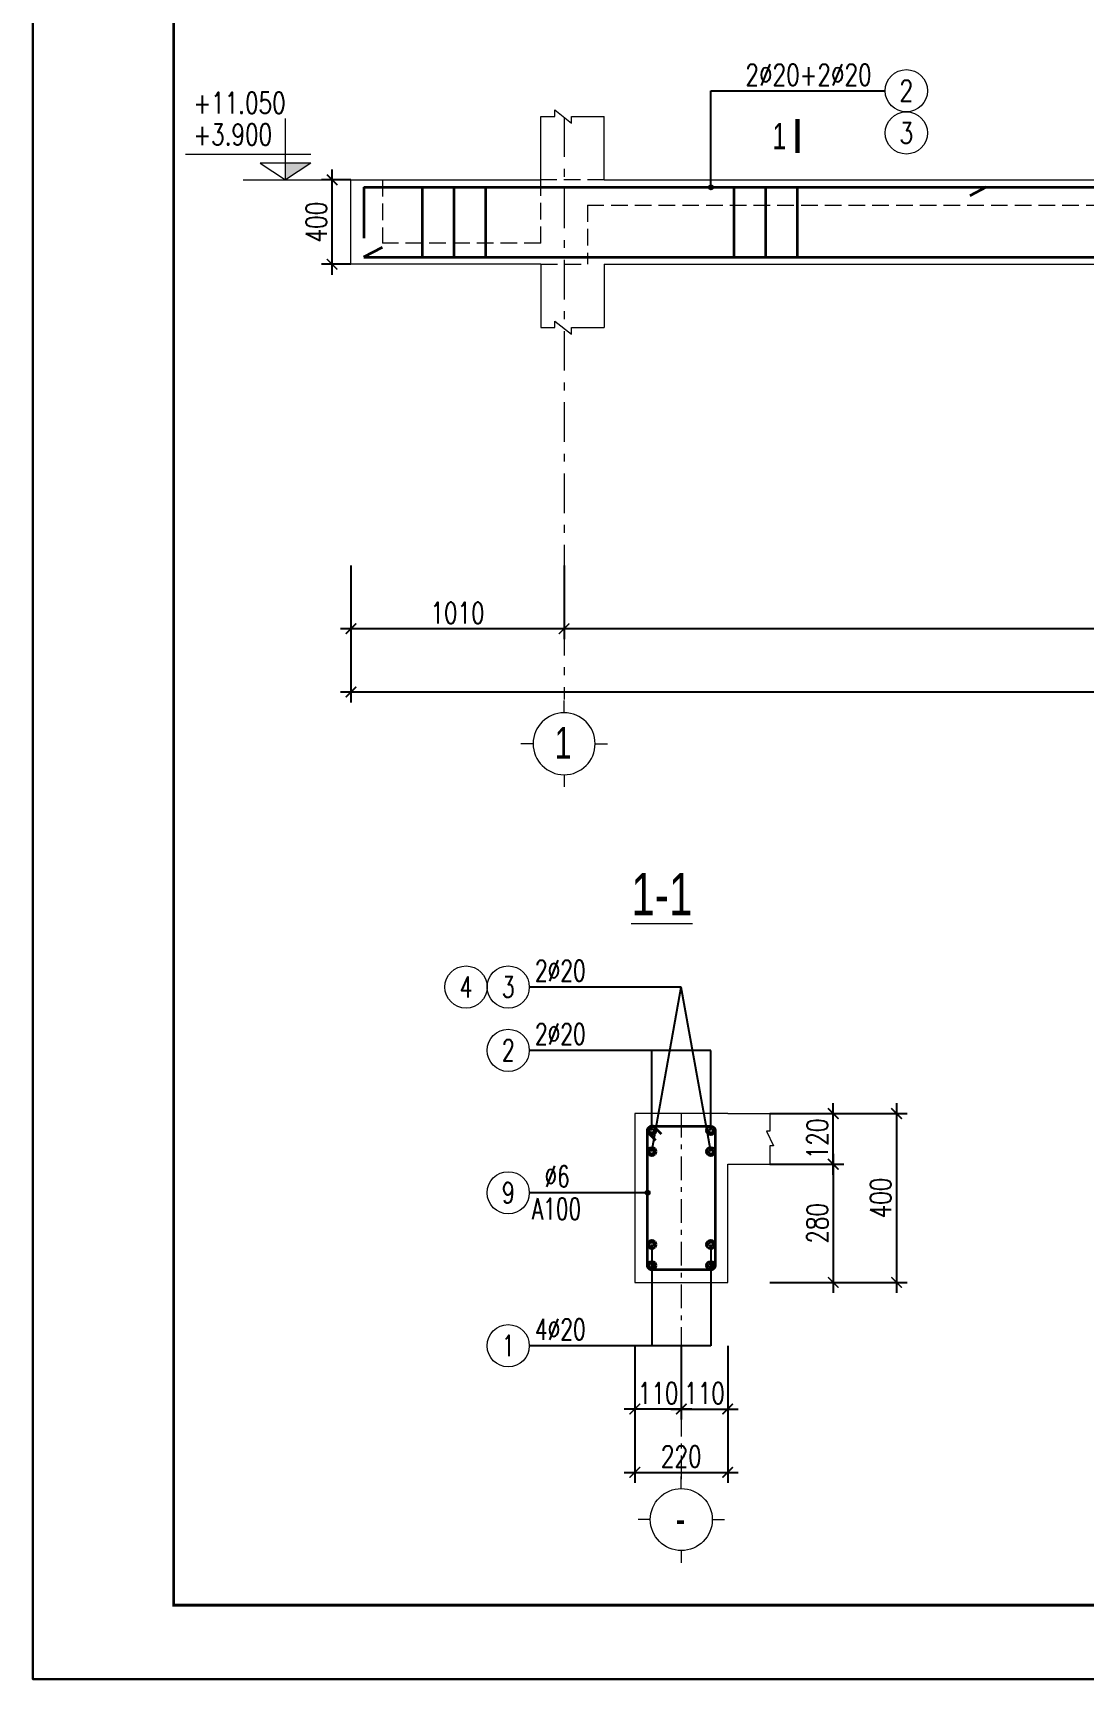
# Model space of a CAD drawing. Extents: x -2098986 to 943, y -1296280 to 73591.
# Drawn here: x -1794240 to -1784280, y -1214460 to -1198857 of the extents above; entities that cross this region are included whole.
import ezdxf
from ezdxf.enums import TextEntityAlignment as Align

# ---------------------------------------------------------------- set-up
doc = ezdxf.new("R2010")
doc.units = 0
doc.header["$LTSCALE"] = 150
doc.header["$PDMODE"] = 35
doc.linetypes.add('_An', pattern=[5, 3.5, -1.5])
doc.linetypes.add('_Tim', pattern=[9, 5, -1.5, 1, -1.5])
doc.layers.get('Defpoints').update_dxf_attribs({"lineweight": 18})
for name, color, linetype, lineweight in [('05.Text', 253, 'Continuous', 18), ('11.Khung bo', 32, 'Continuous', 50), ('12.Khung', 36, 'Continuous', 25), ('LS-DIM', 251, 'Continuous', 13), ('LS-TEXT', 60, 'Continuous', 20), ('LS-THAY', 7, 'Continuous', 20), ('LS-THEP', 3, 'Continuous', 35), ('LS-TRUC', 108, '_Tim', 9)]:
    doc.layers.add(name, color=color, linetype=linetype, lineweight=lineweight)
doc.layers.add('DIM', color=1, linetype='Continuous')
doc.layers.add('Tpl_Bound', color=1, linetype='Continuous', plot=False)
doc.styles.add('dim', font='vnsimli.shx', dxfattribs={"width": 0.75})
doc.styles.add('KCVN-LEADER', font='vnromadi.shx', dxfattribs={"width": 0.7, "height": 4})
doc.styles.add('LS.TEXT', font='vnromadi.shx', dxfattribs={"width": 0.7, "height": 4})
doc.styles.add('romans.shx', font='romans.shx', dxfattribs={"width": 0.75, "bigfont": 'vns.shx'})
doc.styles.add('vnsimpli', font='vnsimli.shx', dxfattribs={"width": 0.75})
doc.dimstyles.new('D25', dxfattribs={"dimscale": 0, "dimtxt": 200, "dimasz": 100, "dimexe": 100, "dimexo": 0, "dimgap": 50, "dimtad": 1, "dimdec": 0, "dimlfac": 0.25, "dimdsep": 46, "dimtxsty": 'vnsimpli', "dimblk1": 'ARCHTICK', "dimblk2": 'ARCHTICK', "dimsah": 1, "dimcen": 0, "dimdle": 100, "dimclrd": 256, "dimclre": 256, "dimclrt": 60, "dimadec": 0, "dimazin": 0, "dimtfac": 0.004, "dimtdec": 0, "dimtix": 1, "dimtmove": 2, "dimatfit": 3, "dimldrblk": 'ARCHTICK', "dimfxl": 1, "dimtolj": 1, "dimarcsym": 0})
doc.dimstyles.new('D50', dxfattribs={"dimtxt": 200, "dimasz": 100, "dimexe": 100, "dimexo": 0, "dimgap": 50, "dimtad": 1, "dimdec": 0, "dimlfac": 0.5, "dimzin": 0, "dimdsep": 46, "dimtxsty": 'vnsimpli', "dimblk1": 'ARCHTICK', "dimblk2": 'ARCHTICK', "dimsah": 1, "dimcen": 0, "dimdle": 100, "dimclrd": 256, "dimclre": 256, "dimclrt": 60, "dimadec": 0, "dimazin": 0, "dimtfac": 0.02, "dimtdec": 0, "dimtix": 1, "dimtmove": 2, "dimatfit": 3, "dimldrblk": 'ARCHTICK', "dimfxl": 100, "dimtolj": 1, "dimtzin": 0, "dimarcsym": 0})
doc.dimstyles.new('Ghi Chu', dxfattribs={"dimscale": 40, "dimtxt": 2.2, "dimasz": 1, "dimexe": 0.8, "dimexo": 0, "dimgap": 1, "dimtad": 1, "dimdec": 0, "dimzin": 0, "dimdsep": 46, "dimtxsty": 'dim', "dimblk1": 'ARCHTICK', "dimblk2": 'ARCHTICK', "dimsah": 1, "dimcen": -0.2, "dimdle": 0.8, "dimclrd": 256, "dimclre": 256, "dimclrt": 60, "dimadec": 0, "dimazin": 0, "dimtfac": 1, "dimtdec": 0, "dimtmove": 0, "dimatfit": 3, "dimldrblk": 'ARCHTICK', "dimfxl": 1, "dimtolj": 1, "dimtzin": 0, "dimarcsym": 0})
doc.dimstyles.new('LS.GHI CHU', dxfattribs={"dimtxt": 200, "dimasz": 120, "dimexe": 120, "dimexo": 120, "dimgap": 80, "dimtad": 1, "dimdec": 0, "dimzin": 0, "dimdsep": 46, "dimtxsty": 'romans.shx', "dimblk": 'ARCHTICK', "dimcen": 0.09, "dimdle": 120, "dimclrd": 256, "dimclre": 8, "dimclrt": 7, "dimadec": 0, "dimazin": 0, "dimtfac": 1, "dimtdec": 0, "dimtofl": 0, "dimtmove": 0, "dimatfit": 3, "dimldrblk": 'ARCHTICK', "dimfxl": 1, "dimtolj": 1, "dimtzin": 0, "dimarcsym": 0})

# ---------------------------------------------------------------- blocks, each defined once
blk = doc.blocks.new('_ArchTick')
at = {"layer": 'DIM', "color": 0, "const_width": 0.15}
blk.add_lwpolyline([(-0.5, -0.5), (0.5, 0.5)], dxfattribs=at)
blk = doc.blocks.new('*D1600')
at = {"layer": 'Defpoints', "color": 0, "transparency": 16777216}
for p in [(-1791227, -1203904), (-1759427, -1203904), (-1791227, -1205104)]:
    blk.add_point(p, dxfattribs=at)
at = {"layer": 'LS-DIM', "lineweight": -2, "transparency": 16777216}
for p, q in [((-1791227, -1203904), (-1791227, -1205204)), ((-1759427, -1203904), (-1759427, -1205204)), ((-1759327, -1205104), (-1791327, -1205104))]:
    blk.add_line(p, q, dxfattribs=at)
at = {"layer": 'LS-DIM', "lineweight": -2, "transparency": 16777216, "xscale": 100, "yscale": 100, "zscale": 100, "rotation": 180}
blk.add_blockref('_ArchTick', (-1791227, -1205104), dxfattribs=at)
at = {"layer": 'LS-DIM', "lineweight": -2, "transparency": 16777216, "xscale": 100, "yscale": 100, "zscale": 100}
blk.add_blockref('_ArchTick', (-1759427, -1205104), dxfattribs=at)
at = {"layer": 'LS-DIM', "color": 60, "transparency": 16777216, "insert": (-1775327, -1204954), "char_height": 200, "attachment_point": 5, "style": 'vnsimpli'}
blk.add_mtext('\\A1;15900', dxfattribs=at)
blk = doc.blocks.new('*D1602')
at = {"layer": 'Defpoints', "color": 0, "transparency": 16777216}
for p in [(-1789207, -1203904), (-1777167, -1203904), (-1789207, -1204504)]:
    blk.add_point(p, dxfattribs=at)
at = {"layer": 'LS-DIM', "lineweight": -2, "transparency": 16777216}
for p, q in [((-1789207, -1203904), (-1789207, -1204604)), ((-1777167, -1203904), (-1777167, -1204604)), ((-1777067, -1204504), (-1789307, -1204504))]:
    blk.add_line(p, q, dxfattribs=at)
at = {"layer": 'LS-DIM', "lineweight": -2, "transparency": 16777216, "xscale": 100, "yscale": 100, "zscale": 100, "rotation": 180}
blk.add_blockref('_ArchTick', (-1789207, -1204504), dxfattribs=at)
at = {"layer": 'LS-DIM', "lineweight": -2, "transparency": 16777216, "xscale": 100, "yscale": 100, "zscale": 100}
blk.add_blockref('_ArchTick', (-1777167, -1204504), dxfattribs=at)
at = {"layer": 'LS-DIM', "color": 60, "transparency": 16777216, "insert": (-1783187, -1204354), "char_height": 200, "attachment_point": 5, "style": 'vnsimpli'}
blk.add_mtext('\\A1;6020', dxfattribs=at)
blk = doc.blocks.new('*D1603')
at = {"layer": 'Defpoints', "color": 0, "transparency": 16777216}
for p in [(-1791227, -1203904), (-1789207, -1203904), (-1791227, -1204504)]:
    blk.add_point(p, dxfattribs=at)
at = {"layer": 'LS-DIM', "lineweight": -2, "transparency": 16777216}
for p, q in [((-1791227, -1203904), (-1791227, -1204604)), ((-1789207, -1203904), (-1789207, -1204604)), ((-1789107, -1204504), (-1791327, -1204504))]:
    blk.add_line(p, q, dxfattribs=at)
at = {"layer": 'LS-DIM', "lineweight": -2, "transparency": 16777216, "xscale": 100, "yscale": 100, "zscale": 100, "rotation": 180}
blk.add_blockref('_ArchTick', (-1791227, -1204504), dxfattribs=at)
at = {"layer": 'LS-DIM', "lineweight": -2, "transparency": 16777216, "xscale": 100, "yscale": 100, "zscale": 100}
blk.add_blockref('_ArchTick', (-1789207, -1204504), dxfattribs=at)
at = {"layer": 'LS-DIM', "color": 60, "transparency": 16777216, "insert": (-1790217, -1204354), "char_height": 200, "attachment_point": 5, "style": 'vnsimpli'}
blk.add_mtext('\\A1;1010', dxfattribs=at)
blk = doc.blocks.new('A$C0F04115F')
at = {"layer": 'LS-THAY'}
for p, q in [((-380, 380), (-380, 530)), ((-760, 0), (-910, 0)), ((0, 0), (150, 0)), ((-380, -380), (-380, -530))]:
    blk.add_line(p, q, dxfattribs=at)
blk.add_circle((-380, 0), 380, dxfattribs=at)
blk = doc.blocks.new('COSCD')
at = {"layer": 'LS-DIM'}
blk.add_hatch(color=256, dxfattribs=at).paths.add_polyline_path([(3.6, 0), (3.6, 1.44), (1.44, 1.44)])
for p, q in [((3.6, 0), (3.6, 5.23)), ((1.44, 2.16), (12.12, 2.16)), ((1.44, 1.44), (5.76, 1.44)), ((1.44, 1.44), (3.6, 0)), ((5.76, 1.44), (3.6, 0)), ((7.2, 0), (0, 0))]:
    blk.add_line(p, q, dxfattribs=at)
blk = doc.blocks.new('*D1628')
at = {"layer": 'Defpoints', "color": 0, "transparency": 16777216}
for p in [(-1791405, -1200250), (-1791227, -1200250), (-1791227, -1201050)]:
    blk.add_point(p, dxfattribs=at)
at = {"layer": 'LS-DIM', "lineweight": -2, "transparency": 16777216}
for p, q in [((-1791227, -1200250), (-1791505, -1200250)), ((-1791405, -1201150), (-1791405, -1200150)), ((-1791227, -1201050), (-1791505, -1201050))]:
    blk.add_line(p, q, dxfattribs=at)
at = {"layer": 'LS-DIM', "lineweight": -2, "transparency": 16777216, "xscale": 100, "yscale": 100, "zscale": 100}
for p, rotation in [((-1791405, -1200250), 90), ((-1791405, -1201050), 270)]:
    blk.add_blockref('_ArchTick', p, dxfattribs=dict(at, rotation=rotation))
at = {"layer": 'LS-DIM', "color": 60, "transparency": 16777216, "insert": (-1791555, -1200650), "char_height": 200, "attachment_point": 5, "rotation": 90, "style": 'vnsimpli'}
blk.add_mtext('\\A1;400', dxfattribs=at)
blk = doc.blocks.new('moc1')
at = {"layer": 'LS-THEP'}
for p, q in [((-25, 0), (-25, -10.4)), ((10.4, 25), (0, 25)), ((57.9, -22.5), (10.4, 25)), ((-25, -10.4), (22.5, -57.9))]:
    blk.add_line(p, q, dxfattribs=at)
blk.add_arc((0, 0), 25, 90, 180, dxfattribs=at)
blk = doc.blocks.new('cotthep')
at = {"layer": 'LS-THAY'}
blk.add_circle((-250, 0), 250, dxfattribs=at)
at = {"layer": 'LS-TEXT', "style": 'vnsimpli', "width": 0.75}
for tag, p in [('24`25', (446, 69)), ('10', (-250, -123)), ('A200', (440, -316))]:
    blk.add_attdef(tag, text='', height=250, dxfattribs=at).set_placement(p, align=Align.CENTER)
blk = doc.blocks.new('*D1639')
at = {"layer": 'Defpoints', "color": 0, "transparency": 16777216}
for p in [(-1788537, -1211300), (-1787657, -1211300), (-1787657, -1212500)]:
    blk.add_point(p, dxfattribs=at)
at = {"layer": 'LS-DIM', "lineweight": -2, "transparency": 16777216}
for p, q in [((-1788537, -1211300), (-1788537, -1212600)), ((-1787657, -1211300), (-1787657, -1212600)), ((-1788637, -1212500), (-1787557, -1212500))]:
    blk.add_line(p, q, dxfattribs=at)
at = {"layer": 'LS-DIM', "lineweight": -2, "transparency": 16777216, "xscale": 100, "yscale": 100, "zscale": 100, "rotation": 180}
blk.add_blockref('_ArchTick', (-1788537, -1212500), dxfattribs=at)
at = {"layer": 'LS-DIM', "lineweight": -2, "transparency": 16777216, "xscale": 100, "yscale": 100, "zscale": 100}
blk.add_blockref('_ArchTick', (-1787657, -1212500), dxfattribs=at)
at = {"layer": 'LS-DIM', "color": 60, "transparency": 16777216, "insert": (-1788097, -1212350), "char_height": 200, "attachment_point": 5, "style": 'vnsimpli'}
blk.add_mtext('\\A1;220', dxfattribs=at)
blk = doc.blocks.new('*D1640')
at = {"layer": 'Defpoints', "color": 0, "transparency": 16777216}
for p in [(-1787257, -1209580), (-1787257, -1210700), (-1786657, -1210700)]:
    blk.add_point(p, dxfattribs=at)
at = {"layer": 'LS-DIM', "lineweight": -2, "transparency": 16777216}
for p, q in [((-1786657, -1209480), (-1786657, -1210800)), ((-1787257, -1209580), (-1786557, -1209580)), ((-1787257, -1210700), (-1786557, -1210700))]:
    blk.add_line(p, q, dxfattribs=at)
at = {"layer": 'LS-DIM', "lineweight": -2, "transparency": 16777216, "xscale": 100, "yscale": 100, "zscale": 100}
for p, rotation in [((-1786657, -1209580), 90), ((-1786657, -1210700), 270)]:
    blk.add_blockref('_ArchTick', p, dxfattribs=dict(at, rotation=rotation))
at = {"layer": 'LS-DIM', "color": 60, "transparency": 16777216, "insert": (-1786807, -1210140), "char_height": 200, "attachment_point": 5, "rotation": 90, "style": 'vnsimpli'}
blk.add_mtext('\\A1;280', dxfattribs=at)
blk = doc.blocks.new('*D1641')
at = {"layer": 'Defpoints', "color": 0, "transparency": 16777216}
for p in [(-1788097, -1211300), (-1787657, -1211300), (-1787657, -1211900)]:
    blk.add_point(p, dxfattribs=at)
at = {"layer": 'LS-DIM', "lineweight": -2, "transparency": 16777216}
for p, q in [((-1788097, -1211300), (-1788097, -1212000)), ((-1787657, -1211300), (-1787657, -1212000)), ((-1788197, -1211900), (-1787557, -1211900))]:
    blk.add_line(p, q, dxfattribs=at)
at = {"layer": 'LS-DIM', "lineweight": -2, "transparency": 16777216, "xscale": 100, "yscale": 100, "zscale": 100, "rotation": 180}
blk.add_blockref('_ArchTick', (-1788097, -1211900), dxfattribs=at)
at = {"layer": 'LS-DIM', "lineweight": -2, "transparency": 16777216, "xscale": 100, "yscale": 100, "zscale": 100}
blk.add_blockref('_ArchTick', (-1787657, -1211900), dxfattribs=at)
at = {"layer": 'LS-DIM', "color": 60, "transparency": 16777216, "insert": (-1787877, -1211750), "char_height": 200, "attachment_point": 5, "style": 'vnsimpli'}
blk.add_mtext('\\A1;110', dxfattribs=at)
blk = doc.blocks.new('*D1642')
at = {"layer": 'Defpoints', "color": 0, "transparency": 16777216}
for p in [(-1788537, -1211300), (-1788097, -1211300), (-1788537, -1211900)]:
    blk.add_point(p, dxfattribs=at)
at = {"layer": 'LS-DIM', "lineweight": -2, "transparency": 16777216}
for p, q in [((-1788537, -1211300), (-1788537, -1212000)), ((-1788097, -1211300), (-1788097, -1212000)), ((-1787997, -1211900), (-1788637, -1211900))]:
    blk.add_line(p, q, dxfattribs=at)
at = {"layer": 'LS-DIM', "lineweight": -2, "transparency": 16777216, "xscale": 100, "yscale": 100, "zscale": 100, "rotation": 180}
blk.add_blockref('_ArchTick', (-1788537, -1211900), dxfattribs=at)
at = {"layer": 'LS-DIM', "lineweight": -2, "transparency": 16777216, "xscale": 100, "yscale": 100, "zscale": 100}
blk.add_blockref('_ArchTick', (-1788097, -1211900), dxfattribs=at)
at = {"layer": 'LS-DIM', "color": 60, "transparency": 16777216, "insert": (-1788317, -1211750), "char_height": 200, "attachment_point": 5, "style": 'vnsimpli'}
blk.add_mtext('\\A1;110', dxfattribs=at)
blk = doc.blocks.new('*D1643')
at = {"layer": 'Defpoints', "color": 0, "transparency": 16777216}
for p in [(-1787257, -1209100), (-1786657, -1209100), (-1787257, -1209580)]:
    blk.add_point(p, dxfattribs=at)
at = {"layer": 'LS-DIM', "lineweight": -2, "transparency": 16777216}
for p, q in [((-1786657, -1209680), (-1786657, -1209000)), ((-1787257, -1209100), (-1786557, -1209100)), ((-1787257, -1209580), (-1786557, -1209580))]:
    blk.add_line(p, q, dxfattribs=at)
at = {"layer": 'LS-DIM', "lineweight": -2, "transparency": 16777216, "xscale": 100, "yscale": 100, "zscale": 100}
for p, rotation in [((-1786657, -1209100), 90), ((-1786657, -1209580), 270)]:
    blk.add_blockref('_ArchTick', p, dxfattribs=dict(at, rotation=rotation))
at = {"layer": 'LS-DIM', "color": 60, "transparency": 16777216, "insert": (-1786807, -1209340), "char_height": 200, "attachment_point": 5, "rotation": 90, "style": 'vnsimpli'}
blk.add_mtext('\\A1;120', dxfattribs=at)
blk = doc.blocks.new('*D1644')
at = {"layer": 'Defpoints', "color": 0, "transparency": 16777216}
for p in [(-1787257, -1209100), (-1787257, -1210700), (-1786057, -1210700)]:
    blk.add_point(p, dxfattribs=at)
at = {"layer": 'LS-DIM', "lineweight": -2, "transparency": 16777216}
for p, q in [((-1786057, -1209000), (-1786057, -1210800)), ((-1787257, -1209100), (-1785957, -1209100)), ((-1787257, -1210700), (-1785957, -1210700))]:
    blk.add_line(p, q, dxfattribs=at)
at = {"layer": 'LS-DIM', "lineweight": -2, "transparency": 16777216, "xscale": 100, "yscale": 100, "zscale": 100}
for p, rotation in [((-1786057, -1209100), 90), ((-1786057, -1210700), 270)]:
    blk.add_blockref('_ArchTick', p, dxfattribs=dict(at, rotation=rotation))
at = {"layer": 'LS-DIM', "color": 60, "transparency": 16777216, "insert": (-1786207, -1209900), "char_height": 200, "attachment_point": 5, "rotation": 90, "style": 'vnsimpli'}
blk.add_mtext('\\A1;400', dxfattribs=at)
blk = doc.blocks.new('100')
at = {"layer": '11.Khung bo', "const_width": 26.7}
blk.add_lwpolyline([(1860913, -945240), (1860913, -916940), (1896063, -916940), (1896063, -945240)], close=True, dxfattribs=at)
blk.add_lwpolyline([(1860913, -945240), (1860913, -916940), (1896063, -916940), (1896063, -945240)], close=True, dxfattribs=at)
blk.add_lwpolyline([(1860913, -945240), (1860913, -916940), (1896063, -916940), (1896063, -945240)], close=True, dxfattribs=at)
at = {"layer": '12.Khung'}
blk.add_lwpolyline([(1901579, -945940), (1901579, -916240), (1859580, -916240), (1859580, -945940)], close=True, dxfattribs=at)
blk.add_lwpolyline([(1901579, -945940), (1901579, -916240), (1859580, -916240), (1859580, -945940)], close=True, dxfattribs=at)
blk.add_lwpolyline([(1901579, -945940), (1901579, -916240), (1859580, -916240), (1859580, -945940)], close=True, dxfattribs=at)

msp = doc.modelspace()

# ---------------------------------------------------------------- linework, layer by layer
at = {"layer": 'LS-DIM', "linetype": '_An', "ltscale": 0.3}
for p, q in [((-1790926.9, -1200250.2), (-1790926.9, -1200850.2)), ((-1789426.9, -1200850.2), (-1789426.9, -1200250.2)), ((-1788986.9, -1200490.2), (-1777386.9, -1200490.2)), ((-1788986.9, -1200490.2), (-1788986.9, -1201050.2)), ((-1789426.9, -1200850.2), (-1790926.9, -1200850.2))]:
    msp.add_line(p, q, dxfattribs=at)
at = {"layer": 'LS-DIM'}
for points in [[(-1789426.9, -1199650.2), (-1789294.7, -1199650.2), (-1789294.7, -1199587.2), (-1789137, -1199713.3), (-1789137, -1199650.2), (-1788826.9, -1199650.2)], [(-1789426.9, -1201650.6), (-1789294.7, -1201650.6), (-1789294.7, -1201587.6), (-1789137, -1201713.8), (-1789137, -1201650.6), (-1788826.9, -1201650.6)]]:
    msp.add_lwpolyline(points, dxfattribs=at)
at = {"layer": 'LS-DIM', "linetype": '_An', "ltscale": 0.3}
for points in [[(-1788826.9, -1200250.2), (-1789426.9, -1200250.2)], [(-1789426.9, -1201050.2), (-1788986.9, -1201050.2)]]:
    msp.add_lwpolyline(points, dxfattribs=at)
at = {"layer": 'LS-DIM', "ltscale": 120}
msp.add_lwpolyline([(-1787257.7, -1209100.3), (-1787257.7, -1209266.1), (-1787289.2, -1209266.1), (-1787223.1, -1209405.6), (-1787257.7, -1209405.6), (-1787257.7, -1209580.3)], dxfattribs=at)
at = {"layer": 'LS-TEXT', "const_width": 42.9}
msp.add_lwpolyline([(-1786995.6, -1199671.7), (-1786995.6, -1199994.1)], dxfattribs=at)
at = {"layer": 'LS-THAY'}
for p, q in [((-1789426.9, -1200250.2), (-1789426.9, -1199650.2)), ((-1788826.9, -1200250.2), (-1788826.9, -1199650.2)), ((-1791226.9, -1201050.2), (-1791226.9, -1200250.2)), ((-1791226.9, -1200250.2), (-1789426.9, -1200250.2)), ((-1788826.9, -1200250.2), (-1777546.9, -1200250.2)), ((-1789426.9, -1201050.2), (-1791226.9, -1201050.2)), ((-1789426.9, -1201050.2), (-1789426.9, -1201650.6)), ((-1788826.9, -1201050.2), (-1777546.9, -1201050.2)), ((-1788826.9, -1201050.2), (-1788826.9, -1201650.6)), ((-1787656.7, -1209100.3), (-1788536.7, -1209100.3)), ((-1788536.7, -1209100.3), (-1788536.7, -1210700.3)), ((-1787656.7, -1209100.3), (-1787257.7, -1209100.3)), ((-1787656.7, -1210700.3), (-1787656.7, -1209580.3)), ((-1787656.7, -1209580.3), (-1787257.7, -1209580.3)), ((-1788536.7, -1210700.3), (-1787656.7, -1210700.3))]:
    msp.add_line(p, q, dxfattribs=at)
for centre in [(-1785964.4, -1199405.3), (-1785964.4, -1199805.3)]:
    msp.add_circle(centre, 200, dxfattribs=at)
at = {"layer": 'LS-THEP'}
for p, q in [((-1791105.9, -1200320.2), (-1774610.2, -1200320.2)), ((-1791105.9, -1200320.2), (-1791105.9, -1200801.3)), ((-1790550.5, -1200320.2), (-1790550.5, -1200980.2)), ((-1790250.5, -1200320.2), (-1790250.5, -1200980.2)), ((-1789950.5, -1200320.2), (-1789950.5, -1200980.2)), ((-1787599.5, -1200320.2), (-1787599.5, -1200980.2)), ((-1787299.5, -1200320.2), (-1787299.5, -1200980.2)), ((-1786999.5, -1200320.2), (-1786999.5, -1200980.2)), ((-1785206.9, -1200320.2), (-1785361.9, -1200401.3)), ((-1791105.9, -1200980.2), (-1790926.9, -1200887.2)), ((-1791105.9, -1200981.2), (-1773795.9, -1200981.2))]:
    msp.add_line(p, q, dxfattribs=at)
msp.add_lwpolyline([(-1788376.7, -1209220.3), (-1787816.7, -1209220.3, -0.4142136), (-1787776.7, -1209260.3), (-1787776.7, -1210540.3, -0.4142136), (-1787816.7, -1210580.3), (-1788376.7, -1210580.3, -0.4142136), (-1788416.7, -1210540.3), (-1788416.7, -1209260.3, -0.4142136)], format="xyb", close=True, dxfattribs=at)
for centre in [(-1788376.7, -1209260.3), (-1787816.7, -1209260.3), (-1788376.7, -1209460.3), (-1787816.7, -1209460.3), (-1788376.7, -1210340.3), (-1787816.7, -1210340.3), (-1788376.7, -1210540.3), (-1787816.7, -1210540.3)]:
    msp.add_circle(centre, 40, dxfattribs=at)
at = {"layer": 'LS-TRUC', "ltscale": 0.5}
msp.add_line((-1789206.9, -1199657.5), (-1789206.9, -1205173.4), dxfattribs=at)
at = {"layer": 'LS-TRUC', "ltscale": 0.3}
msp.add_line((-1788096.7, -1209100.3), (-1788096.7, -1212596), dxfattribs=at)
at = {"layer": 'Tpl_Bound', "color": 1}
msp.add_lwpolyline([(-1794240.1, -1214459.5), (-1794240.1, -1184759.5), (-1752240.1, -1184759.5), (-1752240.1, -1214459.5)], close=True, dxfattribs=at)

# ---------------------------------------------------------------- block references
at = {"layer": '05.Text', "xscale": 1.000009185772931, "yscale": 1.000009185772931, "zscale": 1.000009185772931}
msp.add_blockref('100', (-3653836.8, -268511), dxfattribs=at)
at = {"layer": 'LS-DIM'}
for name, p, xscale, yscale, zscale in [('COSCD', (-1791447.3, -1200250.2), -111.1111111112405, 111.1111111112405, 111.1111111112405), ('moc1', (-1788376.7, -1209260.3), 1.599999999860302, 1.599999999860302, 1.599999999860302)]:
    msp.add_blockref(name, p, dxfattribs=dict(at, xscale=xscale, yscale=yscale, zscale=zscale))
ref = msp.add_blockref('cotthep', (-1789936.7, -1207900.3), dxfattribs=dict(at, xscale=0.8000000000465661, yscale=0.8000000000465661, zscale=0.8000000000465661))
ref.add_attrib('10', '4', dxfattribs={"layer": 'LS-TEXT', "height": 200, "style": 'vnsimpli', "width": 0.7}).set_placement((-1790136.7, -1207998.9), align=Align.CENTER)
ref = msp.add_blockref('cotthep', (-1789536.7, -1207900.3), dxfattribs=dict(at, xscale=0.8000000000465661, yscale=0.8000000000465661, zscale=0.8000000000465661))
ref.add_attrib('10', '3', dxfattribs={"layer": 'LS-TEXT', "height": 200, "style": 'vnsimpli', "width": 0.7}).set_placement((-1789736.7, -1207998.9), align=Align.CENTER)
ref.add_attrib('24`25', '2`20', dxfattribs={"layer": 'LS-TEXT', "height": 200, "style": 'vnsimpli', "width": 0.7}).set_placement((-1789243.7, -1207844.9), align=Align.CENTER)
ref = msp.add_blockref('cotthep', (-1789536.7, -1208500.3), dxfattribs=dict(at, xscale=0.8000000000465661, yscale=0.8000000000465661, zscale=0.8000000000465661))
ref.add_attrib('10', '2', dxfattribs={"layer": 'LS-TEXT', "height": 200, "style": 'vnsimpli', "width": 0.7}).set_placement((-1789736.7, -1208598.9), align=Align.CENTER)
ref.add_attrib('24`25', '2`20', dxfattribs={"layer": 'LS-TEXT', "height": 200, "style": 'vnsimpli', "width": 0.7}).set_placement((-1789243.7, -1208444.9), align=Align.CENTER)
ref = msp.add_blockref('cotthep', (-1789536.7, -1209850.3), dxfattribs=dict(at, xscale=0.8000000000465661, yscale=0.8000000000465661, zscale=0.8000000000465661))
ref.add_attrib('10', '9', dxfattribs={"layer": 'LS-TEXT', "height": 200, "style": 'vnsimpli', "width": 0.7}).set_placement((-1789736.7, -1209948.9), align=Align.CENTER)
ref.add_attrib('24`25', '%%c6', dxfattribs={"layer": 'LS-TEXT', "height": 200, "style": 'vnsimpli', "width": 0.7}).set_placement((-1789273.2, -1209794.9), align=Align.CENTER)
ref.add_attrib('A200', 'A100', dxfattribs={"layer": 'LS-TEXT', "height": 200, "style": 'vnsimpli', "width": 0.7}).set_placement((-1789279.4, -1210102.8), align=Align.CENTER)
ref = msp.add_blockref('cotthep', (-1789536.7, -1211300.3), dxfattribs=dict(at, xscale=0.8000000000465661, yscale=0.8000000000465661, zscale=0.8000000000465661))
ref.add_attrib('10', '1', dxfattribs={"layer": 'LS-TEXT', "height": 200, "style": 'vnsimpli', "width": 0.7}).set_placement((-1789736.7, -1211399), align=Align.CENTER)
ref.add_attrib('24`25', '4`20', dxfattribs={"layer": 'LS-TEXT', "height": 200, "style": 'vnsimpli', "width": 0.7}).set_placement((-1789243.7, -1211244.9), align=Align.CENTER)
at = {"layer": 'LS-THAY'}
for p, xscale, yscale, zscale in [((-1789500.7, -1205594.3), -0.7730448003858328, 0.7730447999201715, 0.7730448000000003), ((-1787802.8, -1212947.9), 0.7730448001530021, 0.7730448001530021, 0.7730448001530021)]:
    msp.add_blockref('A$C0F04115F', p, dxfattribs=dict(at, xscale=xscale, yscale=yscale, zscale=zscale))

# ---------------------------------------------------------------- texts
at = {"layer": 'LS-TEXT', "style": 'vnsimpli', "width": 0.75}
msp.add_text('2`20+2`20', height=200, dxfattribs=at).set_placement((-1786891, -1199254.1), align=Align.MIDDLE)
for s, p in [('+11.050', (-1792719.3, -1199620.1)), ('+3.900', (-1792719.3, -1199920.1))]:
    msp.add_text(s, height=200, dxfattribs=at).set_placement(p)
at = {"layer": 'LS-TEXT', "style": 'KCVN-LEADER', "width": 0.7}
msp.add_text('1', height=250, dxfattribs=at).set_placement((-1787102.8, -1199960.7), align=Align.RIGHT)
for s, p in [('1', (-1789216.6, -1205585.2)), ('-', (-1788104, -1212938.8))]:
    msp.add_text(s, height=300, dxfattribs=at).set_placement(p, align=Align.MIDDLE_CENTER)
at = {"layer": 'LS-TEXT', "color": 60, "style": 'LS.TEXT', "width": 0.75}
msp.add_text('%%U1-1', height=400, dxfattribs=at).set_placement((-1788570.3, -1207219.6))
at = {"layer": 'LS-TEXT', "style": 'vnsimpli', "width": 0.75}
for tag, p in [('2', (-1785964.4, -1199405.3)), ('3', (-1785964.4, -1199805.3))]:
    msp.add_attdef(tag, text='2', height=200, dxfattribs=at).set_placement(p, align=Align.MIDDLE)

# ---------------------------------------------------------------- dimensions: what is measured, and where the dimension line sits
at = {"layer": 'LS-DIM'}
for base, p1, p2, angle, picture, middle in [((-1791404.9, -1200250.2), (-1791226.9, -1201050.2), (-1791226.9, -1200250.2), 90, '*D1628', (-1791554.9, -1200650.2)), ((-1791226.9, -1205104.3), (-1759426.9, -1203904.3), (-1791226.9, -1203904.4), 180, '*D1600', (-1775326.9, -1204954.3)), ((-1791226.9, -1204504.3), (-1789206.9, -1203904.4), (-1791226.9, -1203904.4), 180, '*D1603', (-1790216.9, -1204354.3)), ((-1789206.9, -1204504.3), (-1777166.9, -1203904.4), (-1789206.9, -1203904.4), 180, '*D1602', (-1783186.9, -1204354.3))]:
    dim = msp.add_linear_dim(base=base, p1=p1, p2=p2, angle=angle, dimstyle='D50', dxfattribs=at)
    dim.commit()
    dim.dimension.update_dxf_attribs({"geometry": picture, "text_midpoint": middle})
for base, p1, p2, override, picture, middle in [((-1786656.7, -1209100.3), (-1787256.7, -1209580.3), (-1787256.7, -1209100.3), {"dimscale": 1}, '*D1643', (-1786806.7, -1209340.3)), ((-1786056.7, -1210700.3), (-1787256.7, -1209100.3), (-1787256.7, -1210700.3), {"dimscale": 1}, '*D1644', (-1786206.7, -1209900.3)), ((-1786656.7, -1210700.3), (-1787256.7, -1209580.3), (-1787256.7, -1210700.3), {"dimscale": 1, "dimtxsty": 'vnsimpli', "dimtmove": 1}, '*D1640', (-1786806.7, -1210140.3))]:
    dim = msp.add_linear_dim(base=base, p1=p1, p2=p2, angle=90, dimstyle='D25', override=override, dxfattribs=at)
    dim.commit()
    dim.dimension.update_dxf_attribs({"geometry": picture, "text_midpoint": middle})
for base, p1, p2, picture, middle in [((-1787656.7, -1212500.3), (-1788536.7, -1211300.3), (-1787656.7, -1211300.3), '*D1639', (-1788096.7, -1212350.3)), ((-1788536.7, -1211900.3), (-1788096.7, -1211300.3), (-1788536.7, -1211300.3), '*D1642', (-1788316.7, -1211750.3)), ((-1787656.7, -1211900.3), (-1788096.7, -1211300.3), (-1787656.7, -1211300.3), '*D1641', (-1787876.7, -1211750.3))]:
    dim = msp.add_linear_dim(base=base, p1=p1, p2=p2, dimstyle='D25', override={"dimscale": 1, "dimtxsty": 'vnsimpli', "dimtmove": 1}, dxfattribs=at)
    dim.commit()
    dim.dimension.update_dxf_attribs({"geometry": picture, "text_midpoint": middle})

# ---------------------------------------------------------------- leaders
for points, dimstyle, override in [([(-1787815.6, -1200320.2), (-1787815.6, -1199405.3), (-1786164.4, -1199405.3)], 'Ghi Chu', {"dimscale": 50, "dimasz": 0.8, "dimtad": 0, "dimldrblk": 'Origin'}), ([(-1788376.7, -1209460.3), (-1788096.7, -1207900.3), (-1789536.7, -1207900.3)], 'LS.GHI CHU', {"dimscale": 50, "dimasz": 0.8, "dimtad": 0, "dimtxsty": 'vnsimpli', "dimldrblk": 'Origin'}), ([(-1787816.7, -1209460.3), (-1788096.7, -1207900.3), (-1789536.7, -1207900.3)], 'LS.GHI CHU', {"dimscale": 50, "dimasz": 0.8, "dimtad": 0, "dimtxsty": 'vnsimpli', "dimldrblk": 'Origin'}), ([(-1788376.7, -1209260.3), (-1788376.7, -1208500.3), (-1789536.7, -1208500.3)], 'LS.GHI CHU', {"dimscale": 50, "dimasz": 0.8, "dimtad": 0, "dimtxsty": 'vnsimpli', "dimldrblk": 'Origin'}), ([(-1787816.7, -1209260.3), (-1787816.7, -1208500.3), (-1788992.7, -1208500.3)], 'LS.GHI CHU', {"dimscale": 50, "dimasz": 0.8, "dimtad": 0, "dimtxsty": 'vnsimpli', "dimldrblk": 'Origin'}), ([(-1788416.7, -1209850.3), (-1789536.7, -1209850.3)], 'LS.GHI CHU', {"dimscale": 50, "dimasz": 0.8, "dimtad": 0, "dimtxsty": 'vnsimpli', "dimldrblk": 'Origin'}), ([(-1788376.7, -1210340.3), (-1788376.7, -1211300.3), (-1789536.7, -1211300.3)], 'LS.GHI CHU', {"dimscale": 50, "dimasz": 0.8, "dimtad": 0, "dimtxsty": 'vnsimpli', "dimldrblk": 'Origin'}), ([(-1787816.7, -1210340.3), (-1787816.7, -1211300.3), (-1788992.7, -1211300.3)], 'LS.GHI CHU', {"dimscale": 50, "dimasz": 0.8, "dimtad": 0, "dimtxsty": 'vnsimpli', "dimldrblk": 'Origin'}), ([(-1788376.7, -1210540.3), (-1788376.7, -1211300.3), (-1789536.7, -1211300.3)], 'LS.GHI CHU', {"dimscale": 50, "dimasz": 0.8, "dimtad": 0, "dimtxsty": 'vnsimpli', "dimldrblk": 'Origin'}), ([(-1787816.7, -1210540.3), (-1787816.7, -1211300.3), (-1788992.7, -1211300.3)], 'LS.GHI CHU', {"dimscale": 50, "dimasz": 0.8, "dimtad": 0, "dimtxsty": 'vnsimpli', "dimldrblk": 'Origin'})]:
    msp.add_leader(points, dimstyle=dimstyle, override=override, dxfattribs=at)

doc.saveas('drawing.dxf')
